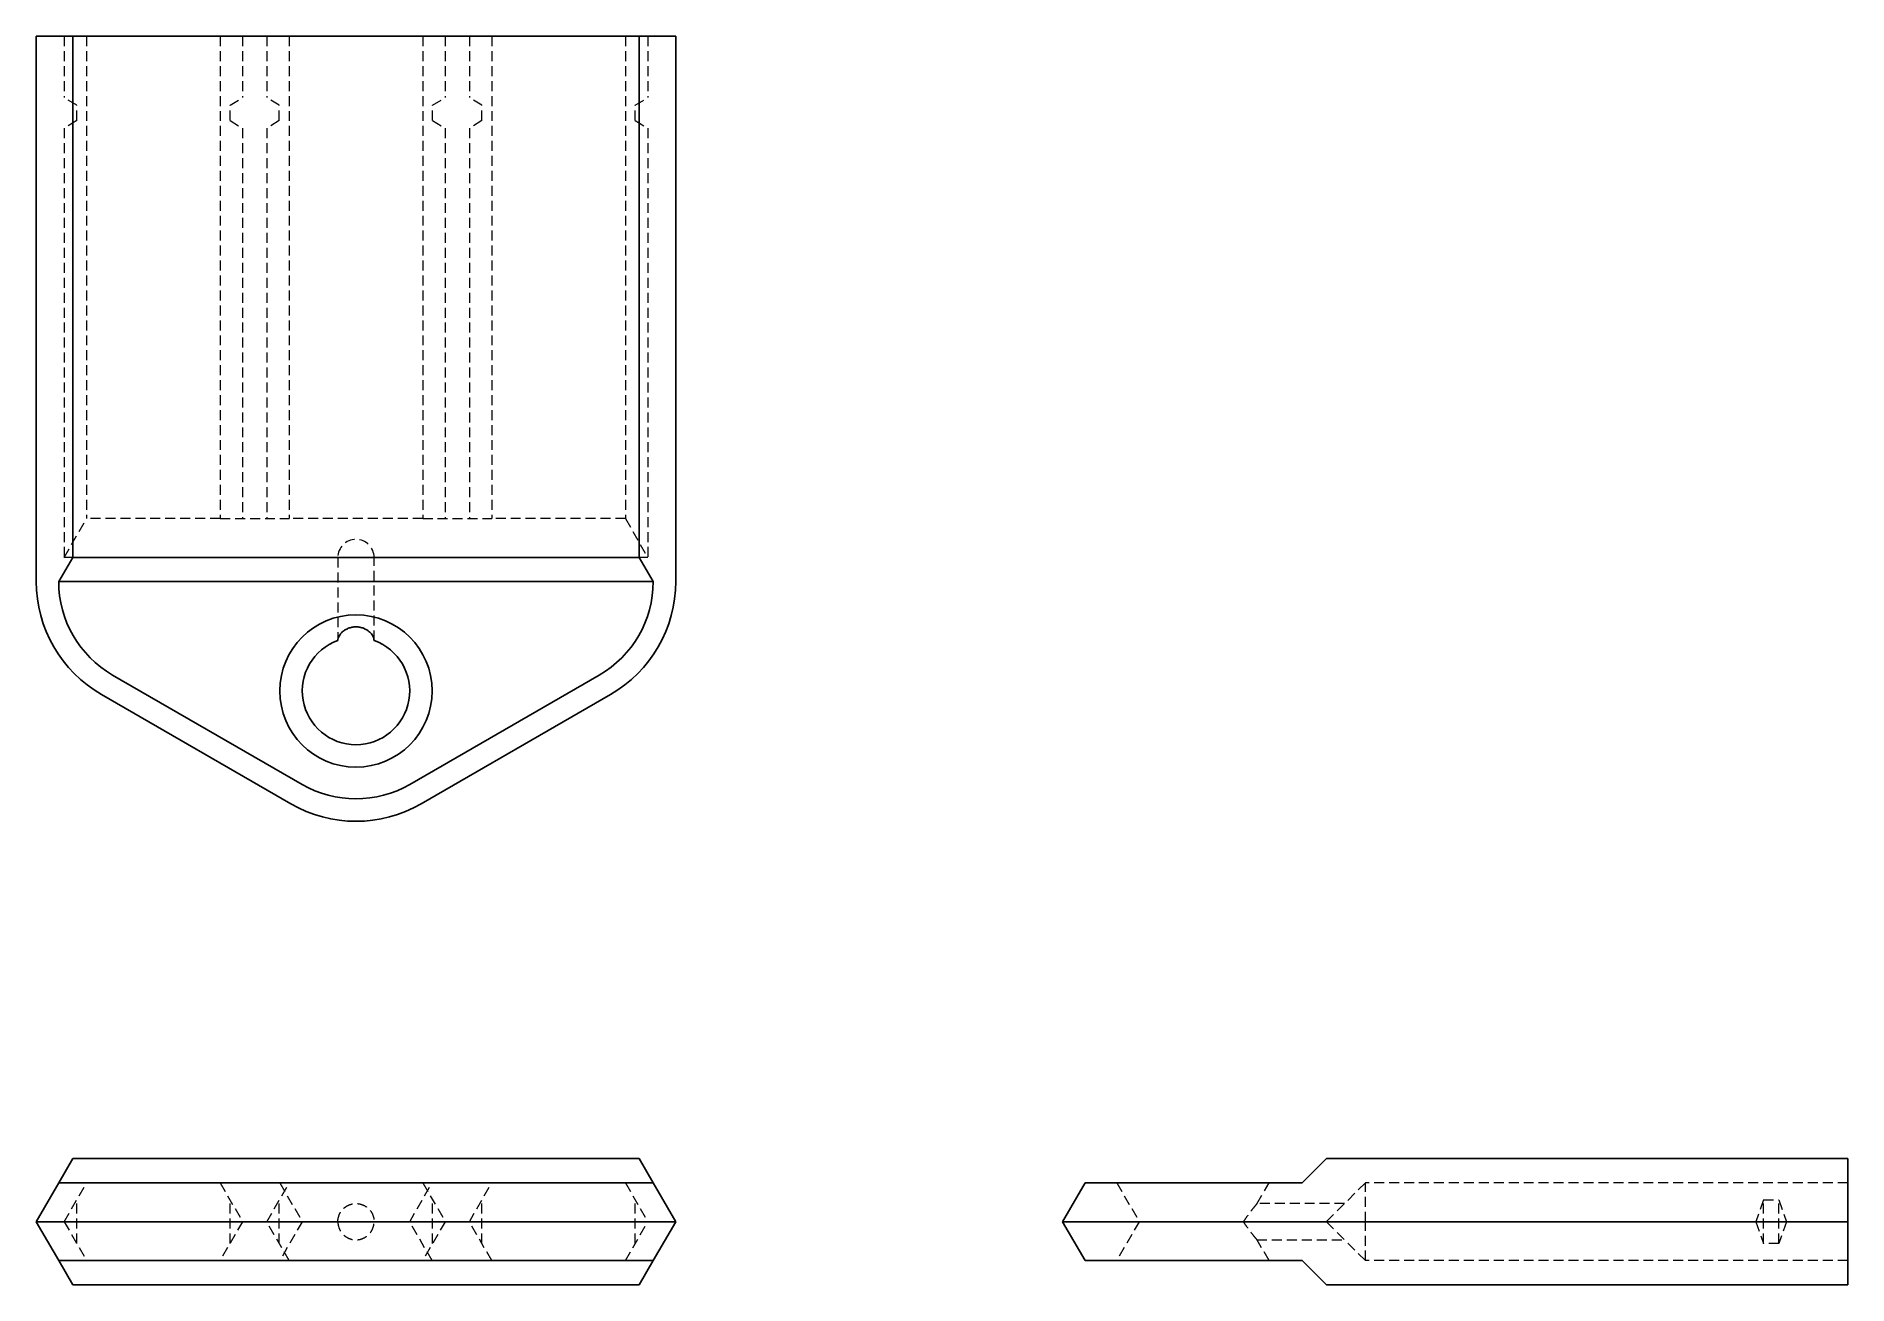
# Model space of a CAD drawing. Header units: millimetres. Extents: x 42 to 273, y 49 to 208.
import ezdxf

# ---------------------------------------------------------------- set-up
doc = ezdxf.new("R2010")
doc.units = ezdxf.units.MM
doc.linetypes.add('HIDDEN', pattern=[1.905, 1.27, -0.635])

msp = doc.modelspace()

# ---------------------------------------------------------------- linework, layer by layer
at = {"color": 7, "linetype": 'Continuous', "lineweight": 25}
for p, q in [((42.28, 208), (42.28, 138.53)), ((46.92, 208), (42.28, 208)), ((46.92, 208), (46.92, 141.6)), ((46.92, 208), (119.08, 208)), ((119.08, 208), (119.08, 141.6)), ((123.72, 208), (119.08, 208)), ((123.72, 208), (123.72, 138.53)), ((45.14, 138.53), (46.92, 141.6)), ((46.92, 141.6), (119.08, 141.6)), ((119.08, 141.6), (120.86, 138.53)), ((120.86, 138.53), (45.14, 138.53)), ((52.01, 126.63), (76.13, 112.7)), ((89.87, 112.7), (113.99, 126.63)), ((50.58, 124.15), (74.7, 110.22)), ((91.3, 110.22), (115.42, 124.15)), ((45.14, 61.96), (46.92, 65.04)), ((46.92, 65.04), (119.08, 65.04)), ((119.08, 65.04), (120.86, 61.96)), ((206.6, 65.04), (203.53, 61.96)), ((273, 65.04), (206.6, 65.04)), ((273, 57), (273, 65.04)), ((45.14, 61.96), (42.28, 57)), ((45.14, 61.96), (52.01, 61.96)), ((52.01, 61.96), (76.13, 61.96)), ((76.13, 61.96), (89.87, 61.96)), ((89.87, 61.96), (113.99, 61.96)), ((113.99, 61.96), (120.86, 61.96)), ((120.86, 61.96), (123.72, 57)), ((175.86, 61.96), (173, 57)), ((175.86, 61.96), (177.7, 61.96)), ((177.7, 61.96), (191.63, 61.96)), ((191.63, 61.96), (203.53, 61.96)), ((42.28, 57), (45.14, 52.04)), ((42.28, 57), (50.58, 57)), ((50.58, 57), (74.7, 57)), ((74.7, 57), (91.3, 57)), ((91.3, 57), (115.42, 57)), ((115.42, 57), (123.72, 57)), ((123.72, 57), (120.86, 52.04)), ((173, 57), (175.86, 52.04)), ((173, 57), (175.22, 57)), ((175.22, 57), (189.15, 57)), ((189.15, 57), (203.53, 57)), ((273, 57), (203.53, 57)), ((273, 48.96), (273, 57)), ((45.14, 52.04), (52.01, 52.04)), ((45.14, 52.04), (46.92, 48.96)), ((52.01, 52.04), (76.13, 52.04)), ((76.13, 52.04), (89.87, 52.04)), ((89.87, 52.04), (113.99, 52.04)), ((113.99, 52.04), (120.86, 52.04)), ((119.08, 48.96), (120.86, 52.04)), ((175.86, 52.04), (177.7, 52.04)), ((177.7, 52.04), (191.63, 52.04)), ((191.63, 52.04), (203.53, 52.04)), ((206.6, 48.96), (203.53, 52.04)), ((46.92, 48.96), (119.08, 48.96)), ((273, 48.96), (206.6, 48.96))]:
    msp.add_line(p, q, dxfattribs=at)
at = {"color": 7, "linetype": 'HIDDEN', "lineweight": 18}
for p, q in [((45.83, 208), (45.83, 200.19)), ((48.69, 208), (48.69, 146.56)), ((65.7, 208), (65.7, 146.56)), ((68.56, 208), (68.56, 200.19)), ((71.63, 208), (71.63, 200.19)), ((74.5, 208), (74.5, 146.56)), ((91.5, 208), (91.5, 146.56)), ((94.37, 208), (94.37, 200.19)), ((97.44, 208), (97.44, 200.19)), ((100.3, 208), (100.3, 146.56)), ((117.31, 208), (117.31, 146.56)), ((120.17, 208), (120.17, 200.19)), ((47.43, 199.21), (45.83, 200.19)), ((47.43, 197.26), (47.43, 199.21)), ((66.96, 199.21), (68.56, 200.19)), ((66.96, 197.26), (66.96, 199.21)), ((73.24, 199.21), (71.63, 200.19)), ((73.24, 197.26), (73.24, 199.21)), ((92.76, 199.21), (94.37, 200.19)), ((92.76, 197.26), (92.76, 199.21)), ((99.04, 199.21), (97.44, 200.19)), ((99.04, 197.26), (99.04, 199.21)), ((118.57, 199.21), (120.17, 200.19)), ((118.57, 197.26), (118.57, 199.21)), ((47.43, 197.26), (45.83, 196.28)), ((45.83, 196.28), (45.83, 141.6)), ((66.96, 197.26), (68.56, 196.28)), ((68.56, 196.28), (68.56, 146.56)), ((73.24, 197.26), (71.63, 196.28)), ((71.63, 196.28), (71.63, 146.56)), ((92.76, 197.26), (94.37, 196.28)), ((94.37, 196.28), (94.37, 146.56)), ((99.04, 197.26), (97.44, 196.28)), ((97.44, 196.28), (97.44, 146.56)), ((118.57, 197.26), (120.17, 196.28)), ((120.17, 196.28), (120.17, 141.6)), ((45.83, 141.6), (48.69, 146.56)), ((65.7, 146.56), (48.69, 146.56)), ((65.7, 146.56), (74.5, 146.56)), ((91.5, 146.56), (74.5, 146.56)), ((91.5, 146.56), (100.3, 146.56)), ((117.31, 146.56), (100.3, 146.56)), ((117.31, 146.56), (120.17, 141.6)), ((46.92, 141.6), (45.83, 141.6)), ((80.69, 141.6), (80.69, 131.03)), ((85.31, 131.03), (85.31, 141.6)), ((120.17, 141.6), (119.08, 141.6)), ((45.83, 57), (48.69, 61.96)), ((65.7, 61.96), (68.56, 57)), ((71.63, 57), (74.5, 61.96)), ((73.3, 61.96), (76.16, 57)), ((89.84, 57), (92.7, 61.96)), ((91.5, 61.96), (94.37, 57)), ((97.44, 57), (100.3, 61.96)), ((117.31, 61.96), (120.17, 57)), ((179.9, 61.96), (182.76, 57)), ((197.75, 59.28), (199.3, 61.96)), ((211.56, 61.96), (206.6, 57)), ((273, 61.96), (211.56, 61.96)), ((211.56, 57), (211.56, 61.96)), ((47.43, 54.23), (47.43, 59.77)), ((66.96, 54.23), (66.96, 59.77)), ((73.24, 54.23), (73.24, 59.77)), ((92.76, 54.23), (92.76, 59.77)), ((99.04, 54.23), (99.04, 59.77)), ((118.57, 54.23), (118.57, 59.77)), ((208.91, 59.31), (197.75, 59.31)), ((262.26, 59.77), (261.28, 57)), ((262.26, 54.23), (262.26, 59.77)), ((262.26, 59.77), (264.21, 59.77)), ((264.21, 59.77), (265.19, 57)), ((264.21, 54.23), (264.21, 59.77)), ((45.83, 57), (48.69, 52.04)), ((68.56, 57), (65.7, 52.04)), ((74.5, 52.04), (71.63, 57)), ((76.16, 57), (73.3, 52.04)), ((92.7, 52.04), (89.84, 57)), ((94.37, 57), (91.5, 52.04)), ((100.3, 52.04), (97.44, 57)), ((117.31, 52.04), (120.17, 57)), ((182.76, 57), (179.9, 52.04)), ((211.56, 52.04), (206.6, 57)), ((211.56, 52.04), (211.56, 57)), ((261.28, 57), (262.26, 54.23)), ((265.19, 57), (264.21, 54.23)), ((199.3, 52.04), (197.75, 54.72)), ((197.75, 54.69), (208.91, 54.69)), ((264.21, 54.23), (262.26, 54.23)), ((273, 52.04), (211.56, 52.04))]:
    msp.add_line(p, q, dxfattribs=at)
at = {"color": 7, "linetype": 'Continuous', "lineweight": 25}
msp.add_circle((83, 124.6), 9.7, dxfattribs=at)
at = {"color": 7, "linetype": 'HIDDEN', "lineweight": 18}
msp.add_arc((83, 141.6), 2.31, 0, 180, dxfattribs=at)
at = {"color": 7, "linetype": 'Continuous', "lineweight": 25}
for centre, radius, start, end in [((58.88, 138.53), 16.6, 180, 240), ((58.88, 138.53), 13.74, 180, 240), ((107.12, 138.53), 13.74, 300, 0), ((107.12, 138.53), 16.6, 300, 0), ((83, 124.6), 6.84, 109.7221, 70.2779), ((83, 124.6), 13.74, 240, 300), ((83, 124.6), 16.6, 240, 300)]:
    msp.add_arc(centre, radius, start, end, dxfattribs=at)
msp.add_open_spline([(80.69, 131.03), (80.69, 131.21), (80.75, 131.4), (80.9, 131.68), (80.96, 131.78), (81.11, 131.96), (81.19, 132.05), (81.39, 132.22), (81.5, 132.31), (81.75, 132.46), (81.88, 132.52), (82.17, 132.64), (82.33, 132.69), (82.65, 132.75), (82.82, 132.77), (83.16, 132.77), (83.33, 132.75), (83.66, 132.69), (83.82, 132.64), (84.26, 132.47), (84.5, 132.32), (84.8, 132.06), (84.89, 131.97), (85.04, 131.78), (85.1, 131.69), (85.2, 131.5), (85.24, 131.4), (85.29, 131.22), (85.31, 131.12), (85.31, 131.03)], degree=3, knots=[0, 0, 0, 0, 0.125, 0.125, 0.1875, 0.1875, 0.25, 0.25, 0.3125, 0.3125, 0.375, 0.375, 0.4375, 0.4375, 0.5, 0.5, 0.5625, 0.5625, 0.625, 0.625, 0.75, 0.75, 0.8125, 0.8125, 0.875, 0.875, 0.9375, 0.9375, 1, 1, 1, 1], dxfattribs=at)
at = {"color": 7, "linetype": 'HIDDEN', "lineweight": 18}
for points, knots in [([(80.69, 57), (80.69, 57.29), (80.75, 57.57), (80.9, 57.96), (80.96, 58.09), (81.11, 58.33), (81.19, 58.44), (81.39, 58.66), (81.5, 58.76), (81.75, 58.94), (81.88, 59.02), (82.17, 59.16), (82.33, 59.21), (82.65, 59.29), (82.82, 59.31), (83.16, 59.31), (83.33, 59.29), (83.66, 59.22), (83.82, 59.16), (84.26, 58.96), (84.5, 58.77), (84.8, 58.45), (84.89, 58.34), (85.04, 58.09), (85.1, 57.97), (85.2, 57.7), (85.24, 57.57), (85.29, 57.29), (85.31, 57.15), (85.31, 57)], [0, 0, 0, 0, 0.125, 0.125, 0.1875, 0.1875, 0.25, 0.25, 0.3125, 0.3125, 0.375, 0.375, 0.4375, 0.4375, 0.5, 0.5, 0.5625, 0.5625, 0.625, 0.625, 0.75, 0.75, 0.8125, 0.8125, 0.875, 0.875, 0.9375, 0.9375, 1, 1, 1, 1]), ([(197.75, 59.28), (197.75, 59.29), (197.77, 59.31), (197.64, 59.16), (197.37, 58.84), (196.94, 58.3), (196.45, 57.65), (196.16, 57.19), (196.03, 57)], [0, 0, 0, 0, 0.067911, 0.213553, 0.368775, 0.599114, 0.833369, 1, 1, 1, 1]), ([(80.69, 57), (80.69, 56.71), (80.75, 56.43), (80.9, 56.04), (80.96, 55.91), (81.11, 55.67), (81.19, 55.56), (81.39, 55.34), (81.5, 55.24), (81.75, 55.06), (81.88, 54.98), (82.17, 54.84), (82.33, 54.79), (82.65, 54.71), (82.82, 54.69), (83.16, 54.69), (83.33, 54.71), (83.66, 54.78), (83.82, 54.84), (84.26, 55.04), (84.5, 55.23), (84.8, 55.55), (84.89, 55.66), (85.04, 55.91), (85.1, 56.03), (85.2, 56.3), (85.24, 56.43), (85.29, 56.71), (85.31, 56.85), (85.31, 57)], [0, 0, 0, 0, 0.125, 0.125, 0.1875, 0.1875, 0.25, 0.25, 0.3125, 0.3125, 0.375, 0.375, 0.4375, 0.4375, 0.5, 0.5, 0.5625, 0.5625, 0.625, 0.625, 0.75, 0.75, 0.8125, 0.8125, 0.875, 0.875, 0.9375, 0.9375, 1, 1, 1, 1]), ([(197.75, 54.72), (197.75, 54.71), (197.77, 54.69), (197.64, 54.84), (197.37, 55.16), (196.94, 55.7), (196.45, 56.35), (196.16, 56.81), (196.03, 57)], [0, 0, 0, 0, 0.067911, 0.213553, 0.368775, 0.599114, 0.833369, 1, 1, 1, 1])]:
    msp.add_open_spline(points, degree=3, knots=knots, dxfattribs=at)

doc.saveas('drawing.dxf')
